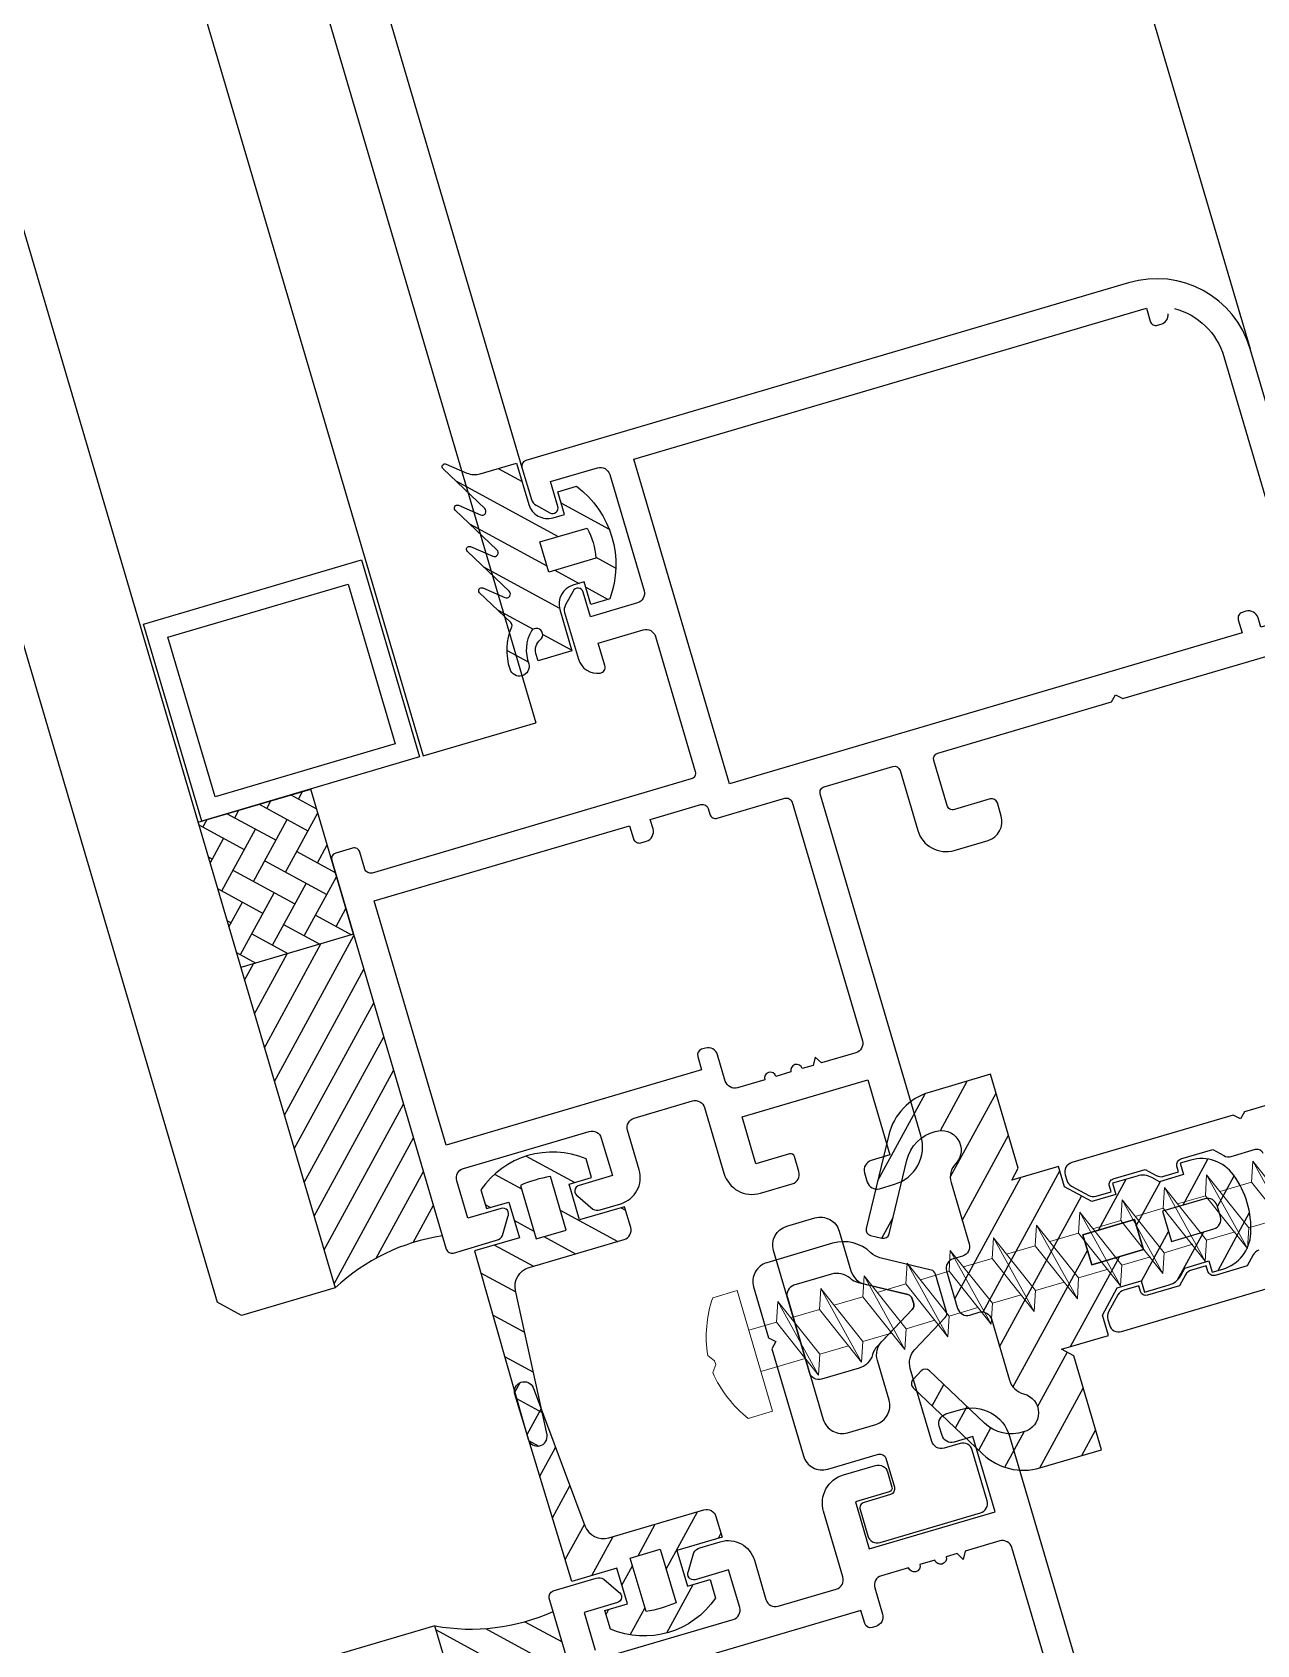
# Model space of a CAD drawing. Header units: millimetres. Extents: x 62878 to 70819, y -67946 to -61850.
# Drawn here: x 63318.85 to 63325.11, y -64382.08 to -64373.84 of the extents above; entities that cross this region are included whole.
import ezdxf

# ---------------------------------------------------------------- set-up
doc = ezdxf.new("R2010")
doc.units = ezdxf.units.MM
doc.layers.add('DOGRAMA', color=171, linetype='Continuous', lineweight=0)
pattern_1 = [(61.42665841833924, (63365.28645389422, -64482.60792992414), (0.1394151397588898, -0.07592747398675415), [])]
pattern_2 = [(331.4266584183393, (63303.09196881303, -64271.6516313256), (0.07592747398675415, 0.1394151397588897), [])]

# ---------------------------------------------------------------- blocks, each defined once
blk = doc.blocks.new('a2we')
at = {"lineweight": 5, "ltscale": 0.5}
for p, q in [((-196.0144480926461, -415.2868589025547), (-196.5925912144022, -417.2488821181558)), ((-196.0144480926461, -415.2868589025547), (-195.4639709594615, -417.7110762494052)), ((-197.5747968978259, -417.6063757508618), (-196.5747276986959, -417.2423803302317)), ((-194.1582851917165, -418.2620245979042), (-197.5747968978259, -417.6063757508618)), ((-195.1583543907882, -418.6260200186506), (-197.5747968978259, -417.6063757508618)), ((-196.5747276986959, -417.2423803302317), (-194.1582851917165, -418.2620245979042)), ((-197.1143788935161, -419.7428166739272), (-197.1143788935161, -418.4283854465556)), ((-196.8896500078097, -417.895480952812), (-197.0961171580722, -418.3448917148726)), ((-194.1582851917165, -418.2620245979042), (-195.1583543907882, -418.6260200186506)), ((-195.1583543907882, -418.6260200186506), (-194.9264251741961, -419.2953524503964)), ((-198.1144480926461, -420.1068120946153), (-197.1143788935161, -419.7428166739268)), ((-194.9154016761721, -421.4039929561312), (-198.1144480926461, -420.1068120946153)), ((-193.9153324771005, -421.0399975355008), (-198.1144480926461, -420.1068120946153)), ((-197.1143788935161, -419.7428166739268), (-193.9153324771005, -421.0399975355008)), ((-197.1143788935161, -419.7428166739268), (-193.9153324771005, -421.0399975355008)), ((-194.9154016761394, -420.634479622855), (-194.9154016761394, -419.3608343693425)), ((-197.1143788935161, -422.2969096404012), (-197.1143788935162, -420.512330007273)), ((-193.9153324771005, -421.0399975355008), (-194.9154016761721, -421.4039929561312)), ((-194.9154016761721, -423.1885725893157), (-194.9154016761721, -421.4039929561312)), ((-198.1144480926461, -422.6609050610894), (-197.1143788935161, -422.2969096404012)), ((-197.1143788935161, -422.2969096404012), (-193.9153324771005, -423.594090501975)), ((-197.1143788935161, -422.2969096404012), (-193.9153324771005, -423.594090501975)), ((-194.9154016761721, -423.9580859226053), (-198.1144480926461, -422.6609050610894)), ((-193.9153324771005, -423.594090501975), (-198.1144480926461, -422.6609050610894)), ((-197.1143788935161, -424.8510026068752), (-197.1143788935162, -423.0664229737469)), ((-193.9153324771005, -423.594090501975), (-194.9154016761721, -423.9580859226053)), ((-194.9154016761721, -425.7426655557898), (-194.9154016761721, -423.9580859226053)), ((-198.1144480926461, -425.2149980275636), (-197.1143788935161, -424.8510026068752)), ((-197.1143788935161, -424.8510026068752), (-193.9153324771005, -426.1481834684492)), ((-197.1143788935161, -424.8510026068752), (-193.9153324771005, -426.1481834684492)), ((-194.9154016761721, -426.5121788890793), (-198.1144480926461, -425.2149980275636)), ((-193.9153324771005, -426.1481834684492), (-198.1144480926461, -425.2149980275636)), ((-197.1143788935161, -427.3050955733496), (-197.1143788935162, -425.6205159402211)), ((-193.9153324771005, -426.1481834684492), (-194.9154016761721, -426.5121788890793)), ((-194.9154016761721, -428.1967585222638), (-194.9154016761721, -426.5121788890793)), ((-198.1144480926461, -427.669090994038), (-197.1143788935161, -427.3050955733496)), ((-197.1143788935161, -427.3050955733496), (-193.9153324771005, -428.6022764349236)), ((-197.1143788935161, -427.3050955733496), (-193.9153324771005, -428.6022764349236)), ((-194.9154016761721, -428.9662718555534), (-198.1144480926461, -427.669090994038)), ((-193.9153324771005, -428.6022764349236), (-198.1144480926461, -427.669090994038)), ((-197.1143788935161, -429.5591885398237), (-197.1143788935161, -428.0237477951896)), ((-193.9153324771005, -428.6022764349236), (-194.9154016761721, -428.9662718555534)), ((-194.9154016761721, -430.450851488738), (-194.9154016761721, -428.9662718555534)), ((-198.1144480926461, -429.9231839605702), (-197.1143788935161, -429.5591885398237)), ((-194.9154016761721, -431.2203648220857), (-198.1144480926461, -429.9231839605702)), ((-193.9153324771005, -430.8563694013976), (-198.1144480926461, -429.9231839605702)), ((-197.1143788935161, -429.5591885398237), (-193.9153324771005, -430.8563694013976)), ((-197.1143788935161, -429.5591885398237), (-193.9153324771005, -430.8563694013976)), ((-197.1143788935161, -431.8132815063559), (-197.1143788935161, -430.2778407616635)), ((-193.9153324771005, -430.8563694013976), (-194.9154016761721, -431.2203648220857)), ((-194.9154016761721, -432.7049444552304), (-194.9154016761721, -431.2203648220857)), ((-198.1144480926461, -432.177276926986), (-197.1143788935161, -431.8132815063559)), ((-194.9154016761721, -433.4744577885599), (-198.1144480926461, -432.177276926986)), ((-193.9153324771005, -433.1104623678716), (-198.1144480926461, -432.177276926986)), ((-197.1143788935161, -431.8132815063559), (-193.9153324771005, -433.1104623678716)), ((-197.1143788935161, -431.8132815063559), (-193.9153324771005, -433.1104623678716)), ((-197.1143788935161, -434.0673744728301), (-197.1143788935161, -432.5319337281958)), ((-193.9153324771005, -433.1104623678716), (-194.9154016761721, -433.4744577885599)), ((-198.1144480926461, -434.4313698935184), (-197.1143788935161, -434.0673744728301)), ((-197.1143788935161, -434.0673744728301), (-193.9153324771005, -435.364555334404)), ((-197.1143788935161, -434.0673744728301), (-193.9153324771005, -435.364555334404)), ((-194.9154016761721, -434.9590374217446), (-194.9154016761721, -433.4744577885599)), ((-194.9154016761721, -435.7285507550341), (-198.1144480926461, -434.4313698935184)), ((-193.9153324771005, -435.364555334404), (-198.1144480926461, -434.4313698935184)), ((-197.1143788935161, -436.3642339800811), (-197.1143788935161, -434.7860266946118)), ((-193.9153324771005, -435.364555334404), (-194.9154016761721, -435.7285507550341)), ((-194.9154016761721, -437.2558969289955), (-194.9154016761721, -435.7285507550341)), ((-198.1144480926461, -436.7282294008277), (-197.1143788935161, -436.3642339800811)), ((-197.1143788935161, -436.3642339800811), (-193.9153324771005, -437.6614148416551)), ((-197.1143788935161, -436.3642339800811), (-193.9153324771005, -437.6614148416551)), ((-194.9154016761721, -438.0254102623434), (-198.1144480926461, -436.7282294008277)), ((-193.9153324771005, -437.6614148416551), (-198.1144480926461, -436.7282294008277)), ((-197.1143788935161, -438.6610934873901), (-197.1143788935161, -437.1337473134849)), ((-193.9153324771005, -437.6614148416551), (-194.9154016761721, -438.0254102623434)), ((-194.9154016761721, -439.5527564362646), (-194.9154016761721, -438.0254102623434)), ((-198.1144480926461, -439.0250889080787), (-197.1143788935161, -438.6610934873901)), ((-194.9154016761721, -440.3222697695944), (-198.1144480926461, -439.0250889080787)), ((-193.9153324771005, -439.9582743489061), (-198.1144480926461, -439.0250889080787)), ((-197.1143788935161, -438.6610934873901), (-193.9153324771005, -439.9582743489061)), ((-197.1143788935161, -438.6610934873901), (-193.9153324771005, -439.9582743489061)), ((-197.1143788935161, -440.9579529946993), (-197.1143788935161, -439.430606820736)), ((-193.9153324771005, -439.9582743489061), (-194.9154016761721, -440.3222697695944)), ((-194.9154016761721, -441.849615943574), (-194.9154016761721, -440.3222697695944)), ((-198.1144480926461, -441.3219484153295), (-197.1143788935161, -440.9579529946993)), ((-194.9154016761721, -442.6191292769035), (-198.1144480926461, -441.3219484153295)), ((-193.9153324771005, -442.2551338562151), (-198.1144480926461, -441.3219484153295)), ((-197.1143788935161, -440.9579529946993), (-193.9153324771005, -442.2551338562151)), ((-197.1143788935161, -443.2537258831643), (-197.1143788935161, -441.7274663280053)), ((-193.9153324771005, -442.2551338562151), (-194.9154016761721, -442.6191292769035)), ((-194.9154016761721, -444.1453888320787), (-194.9154016761721, -442.6191292769035)), ((-198.1144480926461, -443.6177213039109), (-197.1143788935161, -443.2537258831643)), ((-194.9154016761721, -444.9149021654266), (-198.1144480926461, -443.6177213039109)), ((-193.9153324771005, -444.5509067447383), (-198.1144480926461, -443.6177213039109)), ((-197.1143788935161, -443.2537258831643), (-193.9153324771005, -444.5509067447383)), ((-197.1143788935161, -445.5538642814245), (-197.1143788935161, -444.0232392165685)), ((-193.9153324771005, -444.5509067447383), (-194.9154016761721, -444.9149021654266)), ((-198.1144480926461, -445.9178597020545), (-197.1143788935161, -445.5538642814245)), ((-197.1143788935161, -445.5538642814245), (-193.9153324771005, -446.8510451429402)), ((-197.1143788935161, -445.5538642814245), (-193.9153324771005, -446.8510451429402)), ((-194.9154016761721, -446.4455272302989), (-194.9154016761721, -444.9149021654266)), ((-193.9153324771005, -446.8510451429402), (-198.1144480926461, -445.9178597020545)), ((-194.9154016761721, -447.2150405636282), (-198.1144480926461, -445.9178597020545)), ((-197.1143788935161, -447.8540026795677), (-197.1143788935161, -446.3233776147298)), ((-193.9153324771005, -446.8510451429402), (-194.9154016761721, -447.2150405636282)), ((-194.9154016761721, -448.7456656284821), (-194.9154016761721, -447.2150405636282)), ((-197.1143788935161, -447.8540026795677), (-198.1144480926461, -448.2179981003141)), ((-193.9153324771005, -449.1511835411412), (-197.1143788935161, -447.8540026795677)), ((-194.9154016761721, -449.5151789618299), (-198.1144480926461, -448.2179981003141)), ((-198.1144480926461, -448.2179981003141), (-193.9153324771005, -449.1511835411412)), ((-197.1143788935161, -450.1541410778275), (-197.1143788935161, -448.6235160129718)), ((-193.9153324770423, -449.1511835411412), (-194.9154016761721, -449.5151789618299)), ((-194.9154016761723, -451.0458040266858), (-194.9154016761721, -449.5151789618299)), ((-198.1144480926461, -450.5181364984577), (-197.1143788935161, -450.1541410778275)), ((-194.9154016761721, -451.8153173600317), (-198.1144480926461, -450.5181364984577)), ((-193.9153324770423, -451.4513219393434), (-198.1144480926461, -450.5181364984577)), ((-197.1143788935161, -450.1541410778275), (-193.9153324770423, -451.4513219393434)), ((-197.1143788935161, -453.2868589025547), (-197.1143788935162, -450.9236544111328)), ((-193.9153324770423, -451.4513219393434), (-194.9154016761721, -451.8153173600317)), ((-194.9154016761721, -453.2868589025547), (-194.9154016761721, -451.8153173600317)), ((-192.7980524524961, -453.2868589025547), (-199.230843732796, -453.2868589025547)), ((-199.230843732796, -454.5827171301502), (-199.230843732796, -453.2868589025547)), ((-192.7980524524961, -454.5827171301502), (-192.7980524524961, -453.2868589025547))]:
    blk.add_line(p, q, dxfattribs=at)
blk.add_lwpolyline([(-196.4690204826777, -455.6637351848848), (-196.1125089353335, -455.3998333582319), (-195.9163872499585, -455.3998333582319), (-195.5598757026143, -455.6637351848848)], dxfattribs=at)
for centre, radius, start, end in [((-196.9143788935627, -418.4283854465556), 0.2, 155.3251238657465, 180), ((-195.115401676151, -419.3608343693425), 0.2, 0, 19.11162363728389), ((-195.6603624057317, -449.5292358589606), 6.187568978619671, 234.757305859688, 262.4904896380407), ((-196.3685337795604, -449.5292358589606), 6.187568978619673, 277.5095103619591, 305.2426941403116)]:
    blk.add_arc(centre, radius, start, end, dxfattribs=at)

msp = doc.modelspace()

# ---------------------------------------------------------------- hatches: boundary and pattern name
at = {"layer": 'DOGRAMA', "lineweight": -2}
h = msp.add_hatch(dxfattribs=at)
h.set_pattern_fill('ANSI31', color=256, scale=0.05, angle=433.5057849383392, style=0)
h.set_pattern_definition(pattern_2)
edge = h.paths.add_edge_path(flags=16)
edge.add_arc((63321.33252391272, -64376.56233283853), 0.3999999999299371, 4.889699380926402, 27.96361744685828, ccw=False)
edge.add_line((63321.73106816718, -64376.5282377189), (63321.48943248502, -64376.59947715061))
edge.add_line((63321.48943248502, -64376.59947715061), (63321.44418644134, -64376.44600795003))
edge.add_line((63321.44418644134, -64376.44600795003), (63321.68582212349, -64376.37476851833))
edge = h.paths.add_edge_path()
edge.add_arc((63321.33252391266, -64376.56233283863), 0.5000000000139061, -20.44323922087102, 53.296556071616806, ccw=False)
edge.add_line((63321.80103324611, -64376.73697248042), (63321.70511499572, -64376.76525125773))
edge.add_line((63321.70511499572, -64376.76525125773), (63321.67118046291, -64376.65014935727))
edge.add_line((63321.67118046291, -64376.65014935727), (63321.61362951271, -64376.66711662368))
edge.add_arc((63321.64190829004, -64376.76303487406), 0.1000000000141089, 106.4266584212516, 196.4266584212516)
edge.add_line((63321.54599003966, -64376.79131365138), (63321.60820334976, -64377.00233380216))
edge.add_line((63321.60820334976, -64377.00233380216), (63321.43555049909, -64377.05323560134))
edge.add_line((63321.43555049909, -64377.05323560134), (63321.42438620902, -64377.01536765693))
edge.add_arc((63321.48673307178, -64376.99698645168), 0.06500000001868689, 128.01732288978, 196.4266584077459, ccw=False)
edge.add_arc((63321.42656618113, -64376.92002431717), 0.0326894307280293, 308.0173228970092, 501.8569375291139)
edge.add_arc((63321.5743011094, -64376.99792275176), 0.1992591642951353, 150.5104368908396, 200.7763440504766)
edge.add_arc((63321.33965619468, -64377.08147815894), 0.05002797725811624, -162.60118294524534, 14.912053351984923, ccw=False)
edge.add_arc((63321.60052117601, -64376.99992030289), 0.3233450412609822, 158.040995533846, 197.3673056888503, ccw=False)
edge.add_arc((63321.28208525067, -64376.8715287969), 0.0199999999966028, 338.040995568389, 406.4266584686609)
edge.add_line((63321.29587090122, -64376.85703894394), (63321.13645474872, -64376.7053703672))
edge.add_arc((63321.14679398665, -64376.69450297749), 0.01500000000024417, 66.42665843466659, 226.4266584339137, ccw=False)
edge.add_line((63321.15279282604, -64376.68075474394), (63321.26564164524, -64376.72999466557))
edge.add_arc((63321.27364009779, -64376.7116636875), 0.0200000000020181, 246.42665838291, 406.4266583795205)
edge.add_line((63321.28742574837, -64376.69717383456), (63321.07424143863, -64376.4943502164))
edge.add_arc((63321.08458067654, -64376.48348282669), 0.01499999998494241, 66.42665839807898, 226.4266584550274, ccw=False)
edge.add_line((63321.09057951593, -64376.46973459315), (63321.20342833519, -64376.51897451477))
edge.add_arc((63321.2114267877, -64376.5006435367), 0.01999999998371005, 246.4266584509925, 406.4266584542935)
edge.add_line((63321.22521243826, -64376.48615368376), (63321.0120281285, -64376.28333006559))
edge.add_arc((63321.02236736645, -64376.27246267589), 0.01500000001503355, 66.42665834388993, 226.4266583342163, ccw=False)
edge.add_line((63321.02836620587, -64376.25871444233), (63321.14121502506, -64376.30795436396))
edge.add_arc((63321.14921347761, -64376.28962338588), 0.02000000001826546, 246.4266583804774, 406.4266584082554)
edge.add_line((63321.1629991282, -64376.27513353292), (63320.94981481846, -64376.07230991479))
edge.add_arc((63320.96015405637, -64376.06144252506), 0.01499999999574135, 66.42665853331448, 226.4266585326325, ccw=False)
edge.add_line((63320.96615289574, -64376.0476942915), (63321.07144394883, -64376.09363649313))
edge.add_arc((63321.11143621149, -64376.00198160272), 0.1000000000401621, 246.426658426815, 286.4266584257122)
edge.add_line((63321.13971498883, -64376.09789985312), (63321.32541557659, -64376.04315129849))
edge.add_line((63321.32541557659, -64376.04315129849), (63321.3876288867, -64376.25417144928))
edge.add_arc((63321.48354713707, -64376.22589267197), 0.09999999999809335, 196.4266584196107, 286.4266584184318)
edge.add_line((63321.51182591439, -64376.32181092234), (63321.56937686459, -64376.30484365595))
edge.add_line((63321.56937686459, -64376.30484365595), (63321.5354423318, -64376.1897417555))
edge.add_line((63321.5354423318, -64376.1897417555), (63321.63136058214, -64376.16146297821))
h = msp.add_hatch(dxfattribs=at)
h.set_pattern_fill('AR-HBONE', color=256, scale=0.03, angle=433.5057849383392, style=0)
h.set_pattern_definition([(331.4266584183393, (63353.46332909752, -64363.62125132197), (0.1627786686581245, 0.04799067648917342), [0.359999999999998, -0.1199999999999995]), (61.42665841833924, (63353.56871377008, -64363.67864531804), (0.1627786686581245, 0.04799067648917342), [0.359999999999998, -0.1199999999999996])])
h.paths.add_polyline_path([(63320.34414651956, -64377.94841008347), (63320.27344957628, -64377.70861445756), (63319.69794007405, -64377.87828712144), (63319.9166701479, -64378.62019352533), (63320.49217965008, -64378.45052086143)])
h = msp.add_hatch(dxfattribs=at)
h.set_pattern_fill('ANSI31', color=256, scale=0.03999999999999999, angle=433.5057849383392, style=0)
h.set_pattern_definition([(61.42665841833924, (63371.02704568939, -64502.07933474866), (0.1115321118071118, -0.06074197918940329), [])])
h.paths.add_polyline_path([(63320.54399921922, -64378.72353275018, 0.4142135623420975), (63320.57815340182, -64378.74213360528), (63320.94648447636, -64379.9914688163, 0.1532309010706403), (63320.39925375149, -64380.25705973052), (63319.99486723588, -64378.88542875028)])
h.paths.add_polyline_path([(63320.49217965008, -64378.45052086143), (63320.56260007427, -64378.68937856758, 0.4142135623575963), (63320.54399921922, -64378.72353275018), (63319.99486723588, -64378.88542875028), (63319.9166701479, -64378.62019352533)])
h = msp.add_hatch(dxfattribs=at)
h.set_pattern_fill('ANSI31', color=256, scale=0.05, angle=433.5057849383392, style=0)
h.set_pattern_definition(pattern_1)
edge = h.paths.add_edge_path(flags=16)
edge.add_arc((63324.87305757166, -64379.90766113481), 0.04999999999761474, 286.4266584287869, 376.4266584367842)
edge.add_line((63324.92101669684, -64379.89352174614), (63324.90404943044, -64379.83597079592))
edge.add_arc((63324.85609030526, -64379.85011018455), 0.04999999998938454, 16.42665839679768, 106.4266583991555)
edge.add_line((63324.84195091662, -64379.80215105938), (63324.62613485329, -64379.86577830833))
edge.add_line((63324.62613485329, -64379.86577830833), (63324.67138089698, -64380.01924750894))
edge.add_line((63324.67138089698, -64380.01924750894), (63324.88719696033, -64379.95562025999))
h.paths.add_polyline_path([(63324.52750352147, -64380.06166567492), (63324.48225747773, -64379.90819647432), (63324.21848228925, -64379.98596311193), (63324.26372833294, -64380.13943231254)], flags=16)
edge = h.paths.add_edge_path()
edge.add_arc((63324.82598649619, -64379.79643217158), 0.1999999999942539, 35.86043952471346, 106.4266584070253)
edge.add_line((63324.7694289416, -64379.60459567084), (63324.71542270898, -64379.62051787772))
edge.add_line((63324.71542270898, -64379.62051787772), (63324.73238997539, -64379.67806882794))
edge.add_line((63324.73238997539, -64379.67806882794), (63324.60934194692, -64379.71434605136))
edge.add_line((63324.60934194692, -64379.71434605136), (63324.57120019752, -64379.69357351049))
edge.add_arc((63324.52337186744, -64379.78139407097), 0.1000000000000988, 61.42665841451866, 106.4266584156121)
edge.add_line((63324.49509309013, -64379.6854758206), (63324.37011700765, -64379.72232147607))
edge.add_line((63324.37011700765, -64379.72232147607), (63324.38708427406, -64379.77987242628))
edge.add_line((63324.38708427406, -64379.77987242628), (63324.26403624558, -64379.81614964969))
edge.add_line((63324.26403624558, -64379.81614964969), (63324.12528863101, -64379.74058571944))
edge.add_line((63324.12528863101, -64379.74058571944), (63324.0946671631, -64379.63672134104))
edge.add_line((63324.0946671631, -64379.63672134104), (63323.85487153717, -64379.70741828432))
edge.add_line((63323.85487153717, -64379.70741828432), (63323.88869127371, -64379.6453197705))
edge.add_line((63323.88869127371, -64379.6453197705), (63323.7472973871, -64379.16572851867))
edge.add_line((63323.7472973871, -64379.16572851867), (63323.43384386902, -64379.25814140362))
edge.add_arc((63323.51868020096, -64379.54589615473), 0.3000000000041229, 106.426658416159, 166.4266584172909)
edge.add_line((63323.22705911048, -64379.47548919781), (63323.11176018165, -64379.95304995074))
edge.add_arc((63323.14092229069, -64379.96009064643), 0.02999999998691202, 166.4266584212023, 256.4266584212023)
edge.add_line((63323.133881595, -64379.98925275546), (63323.19220581309, -64380.00333414682))
edge.add_arc((63323.19924650878, -64379.97417203776), 0.03000000000642266, 256.4266584444941, 346.4266584444941)
edge.add_line((63323.22840861783, -64379.98121273344), (63323.31931786134, -64379.60467248963))
edge.add_arc((63323.51373192167, -64379.65161046089), 0.1999999999998965, 104.5070610808707, 166.426658424371, ccw=False)
edge.add_arc((63323.4964222935, -64379.55245826784), 0.1000000000266885, -43.57334157332929, 109.14150602211589, ccw=False)
edge.add_arc((63323.64132082295, -64379.69031477354), 0.09999999997458772, 136.4266584038295, 196.4266584059739)
edge.add_line((63323.5454025726, -64379.71859355083), (63323.63781618007, -64380.03204951969))
edge.add_arc((63323.5898570549, -64380.04618890834), 0.04999999999144209, -73.57334159520502, 16.426658404794978, ccw=False)
edge.add_line((63323.60399644354, -64380.09414803352), (63323.55605157682, -64380.10828321848))
edge.add_arc((63323.57019096547, -64380.15624234367), 0.05000000000951513, 106.426658416074, 196.4266584137162)
edge.add_line((63323.52223184027, -64380.17038173233), (63323.57878939496, -64380.36221823306))
edge.add_arc((63323.62674852013, -64380.34807884441), 0.04999999998652067, 196.4266584151501, 286.4266584151501)
edge.add_line((63323.64088790878, -64380.39603796958), (63323.68883277546, -64380.38190278463))
edge.add_arc((63323.70297216414, -64380.42986190983), 0.05000000001568779, 16.42665844806328, 106.426658440066, ccw=False)
edge.add_line((63323.75093128934, -64380.41572252114), (63323.84334489682, -64380.72917848997))
edge.add_arc((63323.93926314718, -64380.70089971265), 0.09999999999317194, 196.4266584247883, 256.4266584233926)
edge.add_arc((63323.89232517592, -64380.89531377298), 0.1000000000140938, -76.28818916528701, 76.42665842632778, ccw=False)
edge.add_arc((63323.85307724946, -64380.80262946527), 0.2000000000621185, 226.4266584192667, 288.3462557618675, ccw=False)
edge.add_line((63323.71522074372, -64380.94752799477), (63323.43458194883, -64380.68052815853))
edge.add_arc((63323.41390347297, -64380.70226293796), 0.03000000002106146, 46.42665843293514, 136.4266584329351)
edge.add_line((63323.39216869353, -64380.6815844621), (63323.35081174183, -64380.72505402094))
edge.add_arc((63323.37254652126, -64380.74573249678), 0.03000000000048833, 136.4266584339137, 226.4266584339137)
edge.add_line((63323.35186804541, -64380.76746727621), (63323.70779832484, -64381.10609945403))
edge.add_arc((63323.91458308339, -64380.88875165987), 0.29999999999705, 226.42665841331, 286.4266584134933)
edge.add_line((63323.99941941532, -64381.17650641098), (63324.31287293346, -64381.08409352602))
edge.add_line((63324.31287293346, -64381.08409352602), (63324.17147904685, -64380.60450227419))
edge.add_line((63324.17147904685, -64380.60450227419), (63324.10938053302, -64380.57068253763))
edge.add_line((63324.10938053302, -64380.57068253763), (63324.34917615893, -64380.49998559433))
edge.add_line((63324.34917615893, -64380.49998559433), (63324.31855469099, -64380.39612121593))
edge.add_line((63324.31855469099, -64380.39612121593), (63324.39411862128, -64380.25737360139))
edge.add_line((63324.39411862128, -64380.25737360139), (63324.51716664973, -64380.22109637801))
edge.add_line((63324.51716664973, -64380.22109637801), (63324.53413391611, -64380.2786473282))
edge.add_line((63324.53413391611, -64380.2786473282), (63324.65910999855, -64380.24180167275))
edge.add_arc((63324.63083122125, -64380.14588342235), 0.1000000000198366, 286.4266584028992, 331.4266584055293)
edge.add_line((63324.71865178173, -64380.19371175245), (63324.73942432257, -64380.15557000304))
edge.add_line((63324.73942432257, -64380.15557000304), (63324.86247235104, -64380.11929277967))
edge.add_line((63324.86247235104, -64380.11929277967), (63324.87943961741, -64380.17684372987))
edge.add_line((63324.87943961741, -64380.17684372987), (63324.93344584999, -64380.16092152298))
edge.add_arc((63324.87688829537, -64379.96908502225), 0.1999999999920716, 286.4266584156121, 356.9928772989937)
edge.add_arc((63324.60676076823, -64379.95489456518), 0.4704999999711486, 356.9928772973138, 395.8604395317959)
h = msp.add_hatch(dxfattribs=at)
h.set_pattern_fill('ANSI31', color=256, scale=0.05, angle=433.5057849383392, style=0)
h.set_pattern_definition(pattern_2)
edge = h.paths.add_edge_path(flags=16)
edge.add_arc((63321.60903015273, -64380.34686685728), 0.6682513991949032, 99.55097920606941, 113.3023376363518)
edge.add_line((63321.34468127663, -64379.73312456264), (63321.4253306815, -64380.00667775508))
edge.add_line((63321.4253306815, -64380.00667775508), (63321.57879988207, -64379.96143171134))
edge.add_line((63321.57879988207, -64379.96143171134), (63321.4981504772, -64379.68787851893))
edge = h.paths.add_edge_path()
edge.add_line((63321.90836130514, -64379.94767422424), (63321.87725465005, -64379.84216414885))
edge.add_line((63321.87725465005, -64379.84216414885), (63321.64705084917, -64379.91003321439))
edge.add_line((63321.64705084917, -64379.91003321439), (63321.59332117228, -64379.72778853867))
edge.add_line((63321.59332117228, -64379.72778853867), (63321.70842307274, -64379.69385400591))
edge.add_line((63321.70842307274, -64379.69385400591), (63321.68014429541, -64379.59793575553))
edge.add_arc((63321.50828661283, -64380.00515674826), 0.4419999999753231, 67.11901030466261, 145.7343065362055)
edge.add_line((63321.14300209339, -64379.75629690851), (63321.17128087068, -64379.85221515885))
edge.add_line((63321.17128087068, -64379.85221515885), (63321.28638277112, -64379.8182806261))
edge.add_line((63321.28638277112, -64379.8182806261), (63321.34011244799, -64380.0005253018))
edge.add_line((63321.34011244799, -64380.0005253018), (63321.10990864715, -64380.06839436736))
edge.add_line((63321.10990864715, -64380.06839436736), (63321.3839002579, -64381.02959378359))
edge.add_arc((63321.43185938307, -64381.01545439495), 0.04999999998240557, 196.4266583991555, 369.71682158715)
edge.add_line((63321.48114208102, -64381.00701545661), (63321.31992907424, -64380.27103959619))
edge.add_arc((63321.41742389003, -64380.24879637488), 0.1000000000004834, 106.42665842360941, 192.8519288545959, ccw=False)
edge.add_line((63321.38914511271, -64380.15287812451), (63321.87454156859, -64380.00977273809))
edge.add_arc((63321.86040217994, -64379.96181361289), 0.05000000001443655, 286.426658405719, 376.4266584057189)
h = msp.add_hatch(dxfattribs=at)
h.set_pattern_fill('ANSI31', color=256, scale=0.05, angle=433.5057849383392, style=0)
h.set_pattern_definition(pattern_1)
edge = h.paths.add_edge_path(flags=16)
edge.add_arc((63321.87583962522, -64381.2518528654), 0.6682513991565073, 279.55097921233073, 293.30233764258344, ccw=False)
edge.add_line((63321.98671930082, -64381.9108412037), (63321.90606989586, -64381.6372880113))
edge.add_line((63321.90606989586, -64381.6372880113), (63322.05953909647, -64381.59204196761))
edge.add_line((63322.05953909647, -64381.59204196761), (63322.14018850138, -64381.86559515998))
edge = h.paths.add_edge_path()
edge.add_line((63322.34385447577, -64381.4248152799), (63322.37496113082, -64381.53032535527))
edge.add_line((63322.37496113082, -64381.53032535527), (63322.14475732994, -64381.59819442086))
edge.add_line((63322.14475732994, -64381.59819442086), (63322.19848700683, -64381.78043909658))
edge.add_line((63322.19848700683, -64381.78043909658), (63322.31358890727, -64381.74650456378))
edge.add_line((63322.31358890727, -64381.74650456378), (63322.3418676846, -64381.84242281415))
edge.add_arc((63321.97658316517, -64381.59356297438), 0.4419999999829584, 247.11901030081998, 325.734306533336, ccw=False)
edge.add_line((63321.80472548256, -64382.0007839671), (63321.77644670527, -64381.90486571676))
edge.add_line((63321.77644670527, -64381.90486571676), (63321.89154860569, -64381.87093118398))
edge.add_line((63321.89154860569, -64381.87093118398), (63321.83781892878, -64381.68868650826))
edge.add_line((63321.83781892878, -64381.68868650826), (63321.60761512787, -64381.75655557383))
edge.add_line((63321.60761512787, -64381.75655557383), (63321.31634387639, -64380.80045056985))
edge.add_arc((63321.36430300157, -64380.7863111812), 0.05000000000047861, 23.13649521601002, 196.4266584104345, ccw=False)
edge.add_line((63321.41028157192, -64380.7666650348), (63321.67411229526, -64381.47238697017))
edge.add_arc((63321.76808072875, -64381.43818267946), 0.09999999998161156, 200.0013879812491, 286.4266584179699)
edge.add_line((63321.79635950606, -64381.53410092981), (63322.28175596195, -64381.39099554336))
edge.add_arc((63322.29589535059, -64381.43895466854), 0.04999999999144209, 16.426658404794978, 106.426658404795, ccw=False)
h = msp.add_hatch(dxfattribs=at)
h.set_pattern_fill('ANSI31', color=256, scale=0.03999999999999999, angle=433.5057849383392, style=0)
h.set_pattern_definition([(331.4266584183393, (63297.35137701788, -64252.18022650106), (0.06074197918940329, 0.1115321118071118), [])])
h.paths.add_polyline_path([(63321.86179024215, -64383.19332321729, -0.4142135623420975), (63321.88039109721, -64383.15916903467), (63321.51206002267, -64381.90983382364, -0.1532309010706403), (63320.90827174322, -64381.98358823717), (63321.31265825882, -64383.3552192174)])
h.paths.add_polyline_path([(63321.96636484899, -64383.45078177852), (63321.89594442475, -64383.21192407238, -0.4142135623575963), (63321.86179024215, -64383.19332321729), (63321.31265825882, -64383.3552192174), (63321.39085534681, -64383.62045444241)])

# ---------------------------------------------------------------- linework, layer by layer
for p, q in [((63294.51474746889, -64292.45989203478), (63320.39925375142, -64380.25705973053)), ((63293.96751674401, -64292.72548294901), (63319.795465472, -64380.33081414411)), ((63301.04391718633, -64293.95453005159), (63325.07333567703, -64375.45946052326)), ((63296.94258965295, -64294.32964665216), (63321.42446858067, -64377.36926912975)), ((63296.36708015073, -64294.49931931606), (63320.84895907858, -64377.53894179365)), ((63297.58948487599, -64295.46297209989), (63321.35308285981, -64376.06627101814)), ((63320.84895907848, -64377.53894179368), (63321.42446858066, -64377.36926912976)), ((63319.69794007405, -64377.87828712144), (63320.27344957628, -64377.70861445756)), ((63320.49217965008, -64378.45052086143), (63320.27344957628, -64377.70861445756)), ((63320.49217965008, -64378.45052086143), (63319.9166701479, -64378.62019352533)), ((63320.49217965008, -64378.45052086143), (63319.9166701479, -64378.62019352533)), ((63320.39925375149, -64380.25705973052), (63319.91966249966, -64380.39845361712)), ((63319.91966249969, -64380.39845361712), (63319.79546547197, -64380.33081414406)), ((63320.90827174322, -64381.98358823717), (63320.42868049135, -64382.12498212376)), ((63346.79277802579, -64469.78075593297), (63320.9082717432, -64381.98358823718))]:
    msp.add_line(p, q, dxfattribs=at)
at = {"layer": 'DOGRAMA', "lineweight": -2, "ltscale": 0.5}
for points in [[(63325.71809179981, -64377.64639663161), (63325.073335677, -64375.45946052324, 0.4142135623730951), (63324.45235053858, -64375.121263158), (63321.37337470179, -64376.02901190981, 0.4142135623730951), (63321.35308285987, -64376.06627101814), (63321.40095600199, -64376.22865102418, 0.1991096956269791), (63321.42500457345, -64376.25841528483), (63321.49588381714, -64376.29701713209, 0.6680969080520953), (63321.53653739295, -64376.26418048833), (63321.49929141537, -64376.13784656077), (63321.73908704126, -64376.06714961743, -0.4142135623730951), (63321.8011855551, -64376.100969354), (63321.97651397449, -64376.69566250626, -0.4142135623730951), (63321.94269423796, -64376.75776102014), (63321.70289861205, -64376.82845796341), (63321.66564980651, -64376.70211444401, 0.6680969080520438), (63321.61368471981, -64376.69658378763), (63321.57508287254, -64376.76746303136, 0.1989616347782854), (63321.57103022451, -64376.80552256554), (63321.64172999567, -64377.0453277833, 0.3728392455561729), (63321.7519338006, -64377.11602132859, 0.4568501953068724), (63321.77642343302, -64377.07784541436), (63321.74248890027, -64376.96274351391), (63321.97269270114, -64376.89487444835, -0.4142135623730951), (63322.034791215, -64376.92869418488), (63322.23839841168, -64377.61930558753, -0.4142135623730951), (63322.21810656977, -64377.65656469583), (63320.58749631348, -64378.13730391023, -0.4142135623730951), (63320.55023720521, -64378.11701206829), (63320.52478630561, -64378.03068564298, 0.4142135623730951), (63320.48752719731, -64378.01039380103), (63320.40120077195, -64378.03584470063, 0.4142135623730951), (63320.38090893007, -64378.07310380894), (63320.96627962052, -64380.05861159155, 0.4142135623730951), (63321.00353872883, -64380.07890343343), (63321.22346968508, -64380.01406302492, 0.1989616347783402), (63321.25324353755, -64379.99001162559), (63321.28137991508, -64379.8939958797, 0.6680475602943508), (63321.24654450045, -64379.85087690027), (63321.07622246329, -64379.90109152511), (63321.01966490866, -64379.70925502437, -0.4142135623730951), (63321.0534846452, -64379.64715651055), (63321.69613692263, -64379.45768870253, -0.4142135623730951), (63321.75823543644, -64379.49150843904), (63321.8147929911, -64379.68334493981), (63321.64447095393, -64379.73355956467, 0.6680475602943992), (63321.63859866308, -64379.78868005725), (63321.71433215884, -64379.85407271517, 0.1991096956271691), (63321.75238210126, -64379.85812819106), (63321.85721115709, -64379.82722231533, 0.4142135623730951), (63321.95190641934, -64379.65334647657), (63321.89252098696, -64379.45191815082, -0.4142135623730951), (63321.92634072352, -64379.38981963698), (63322.22368729964, -64379.3021554273, -0.4142135623730951), (63322.2857858135, -64379.33597516381), (63322.3847615341, -64379.67168904009, 0.4142135623730951), (63322.57105707561, -64379.7731482497), (63322.73411810127, -64379.72507432823, 0.4142135623730951), (63322.7679378378, -64379.66297581441), (63322.74531481593, -64379.5862412141, 0.4142135623730951), (63322.72047541034, -64379.5727133195), (63322.54782255975, -64379.62361511866), (63322.47712561647, -64379.38381949272), (63323.11977789388, -64379.19435168474), (63323.23289300316, -64379.57802468618), (63323.13697475279, -64379.6063034635, 0.4142135623730951), (63323.10315501627, -64379.66840197735), (63323.11729440492, -64379.71636110253, 0.4142135623730951), (63323.17939291878, -64379.75018083907), (63323.25612751909, -64379.72755781721, 0.4142135623730951), (63323.39140646515, -64379.47916376185), (63322.876732718, -64377.73345160515, -0.4142135623730951), (63322.89702455994, -64377.69619249686), (63323.24712617375, -64377.59297495965, -0.4142135623730951), (63323.28438528207, -64377.61326680158), (63323.37487736945, -64377.92020520274, 0.4142135623730951), (63323.561172911, -64378.02166441233), (63323.73382576168, -64377.97076261316, 0.4142135623730951), (63323.80146523472, -64377.84656558547), (63323.79580947928, -64377.82738193538), (63323.78167009061, -64377.77942281021, 0.4142135623730951), (63323.74441098233, -64377.75913096829), (63323.56216630658, -64377.81286064519, -0.4142135623730951), (63323.52490719831, -64377.79256880328), (63323.45703813272, -64377.56236500241, -0.4142135623730951), (63323.47732997467, -64377.52510589408), (63324.36457379056, -64377.26352720392), (63324.38486563246, -64377.22626809562), (63324.42212474079, -64377.24655993753), (63325.30936855669, -64376.98498124735, -0.4142135623730951)], [(63324.68581023922, -64375.25282583931, -0.2621398995659221), (63324.93905012646, -64375.4990508115), (63325.31515786477, -64376.7747635414, -0.4142135623730951), (63325.28133812825, -64376.83686205521), (63325.12786892766, -64376.88210809893), (63325.11372953901, -64376.83414897374, 0.4142135623730951), (63325.05163102515, -64376.8003292372), (63325.03244737507, -64376.80598499265, 0.4142135623730951), (63325.01215553315, -64376.84324410096), (63325.0319506773, -64376.91038687625), (63322.41338244227, -64377.68239749699), (63321.92415959472, -64376.0230117656), (63324.5427278297, -64375.25100114486), (63324.56252297384, -64375.31814392013, 0.4142135623730951), (63324.59978208214, -64375.33843576204), (63324.61896573224, -64375.33278000657, 0.3618128521052944), (63324.65455337177, -64375.27960334683)], [(63326.77078634832, -64378.84774345394), (63325.04425784171, -64379.35676144561), (63325.02396599981, -64379.39402055394), (63324.9867068915, -64379.37372871202), (63324.16180993838, -64379.61692619695, 0.4142135623730951), (63324.1279902018, -64379.67902471074), (63324.13627286393, -64379.70711851584, 0.1989123673795887), (63324.16031782408, -64379.73688940743), (63324.24813838455, -64379.78471773751, 0.1989123673797732), (63324.28619193825, -64379.78876658245), (63324.3622448685, -64379.76634453169), (63324.35376123533, -64379.73756905658, -0.4142135623730951), (63324.37405307725, -64379.70030994825), (63324.53711410287, -64379.65223602684), (63324.59344408588, -64379.68291413918, 0.1989123673797732), (63324.63149763954, -64379.68696298412), (63324.70755056987, -64379.66454093337), (63324.69906693667, -64379.63576545821, -0.4142135623729841), (63324.7193587786, -64379.59850634992), (63324.88241980416, -64379.5504324285), (63324.93874978722, -64379.58111054085, 0.1989123673797501), (63324.97680334088, -64379.5851593858), (63325.10081539635, -64379.54859794637, -0.4142135623729288), (63325.13807450464, -64379.56888978825)], [(63325.11819722747, -64380.0647506376, 0.1989123673796753), (63325.08842633585, -64380.08879559777), (63325.05774822355, -64380.14512558076), (63324.89468719793, -64380.1931995022, -0.4142135623736503), (63324.85742808962, -64380.17290766029), (63324.84894445643, -64380.14413218519), (63324.77289152613, -64380.16655423596, 0.1989123673797502), (63324.74312063457, -64380.1905991961), (63324.7124425222, -64380.24692917911), (63324.5493814966, -64380.29500310057, -0.4142135623732063), (63324.51212238831, -64380.27471125864), (63324.50363875509, -64380.24593578352), (63324.42758582484, -64380.26835783427, 0.1989123673796753), (63324.39781493329, -64380.29240279444), (63324.34998660318, -64380.38022335489, 0.1989123673797207), (63324.34593775821, -64380.41827690859), (63324.35422042035, -64380.44637071369, 0.4142135623730951), (63324.41631893421, -64380.48019045022), (63325.24121588734, -64380.23699296532)], [(63321.7887328554, -64382.14103102009), (63322.43138513284, -64381.95156321209, 0.4142135623730951), (63322.46520486939, -64381.88946469824), (63322.40864731475, -64381.69762819751), (63322.23832527758, -64381.74784282237, -0.6680475602943992), (63322.20348986302, -64381.70472384294), (63322.23163583233, -64381.60870526914, -0.1991096956271691), (63322.26140009294, -64381.5846566977), (63322.36622914882, -64381.55375082199, -0.4142135623730951), (63322.54010498753, -64381.64844608422), (63322.5994904199, -64381.84987441001, 0.4142135623730951), (63322.66158893374, -64381.88369414653), (63322.95893550984, -64381.79602993683, 0.4142135623730951), (63322.99275524639, -64381.73393142302), (63322.89377952582, -64381.39821754672, -0.4142135623730951), (63322.99523873538, -64381.2119220052), (63323.15829976102, -64381.16384808377, -0.4142135623730951), (63323.22039827485, -64381.19766782029), (63323.24302129669, -64381.27440242057, -0.4142135623730951), (63323.2294934021, -64381.29924182613), (63323.05684055146, -64381.35014362531), (63323.12753749471, -64381.58993925121), (63323.77018977217, -64381.40047144318), (63323.65707466291, -64381.01679844173), (63323.56115641254, -64381.04507721902, -0.4142135623730951), (63323.49905789867, -64381.01125748252), (63323.48491851005, -64380.96329835734, -0.4142135623730951), (63323.51873824656, -64380.90119984346), (63323.59547284689, -64380.87857682163, -0.4142135623730951), (63323.84386690222, -64381.01385576773), (63324.35854064938, -64382.75956792443, 0.4142135623730951)], [(63322.07763556901, -64383.82819883099), (63321.49226487861, -64381.84269104838, -0.4142135623730951), (63321.51255672053, -64381.80543194008), (63321.7324876768, -64381.74059153158, -0.1989616347783402), (63321.77054721097, -64381.74464417958), (63321.84627111497, -64381.8100396654, -0.6680475602943508), (63321.84039882413, -64381.86516015796), (63321.67007678691, -64381.91537478284), (63321.72663434158, -64382.10721128361, 0.4142135623730951)]]:
    msp.add_lwpolyline(points, format="xyb", dxfattribs=at)
at = {"layer": 'DOGRAMA', "lineweight": -2}
for points in [[(63321.63136058214, -64376.16146297821, -0.3333333333332296), (63321.80103324611, -64376.73697248042), (63321.70511499572, -64376.76525125773), (63321.67118046291, -64376.65014935727), (63321.61362951271, -64376.66711662368, 0.4142135623730951), (63321.54599003966, -64376.79131365138), (63321.60820334976, -64377.00233380216), (63321.43555049909, -64377.05323560134), (63321.42438620902, -64377.01536765693, -0.3076847592325949), (63321.44669959156, -64376.94577785413, 1.128701775595035), (63321.40085689033, -64376.89983443734, 0.2229122392588673), (63321.38799932796, -64377.06860415515, -0.9785310008372164), (63321.29191717236, -64377.09643757927, -0.1732976222504512), (63321.30063428369, -64376.8790076587, 0.3075716929246892), (63321.29587090122, -64376.85703894394), (63321.13645474872, -64376.7053703672, -0.8390996311771624), (63321.15279282604, -64376.68075474394), (63321.26564164524, -64376.72999466557, 0.8390996311772869), (63321.28742574837, -64376.69717383456), (63321.07424143863, -64376.4943502164, -0.8390996311771624), (63321.09057951593, -64376.46973459315), (63321.20342833519, -64376.51897451477, 0.839099631177325), (63321.22521243826, -64376.48615368376), (63321.0120281285, -64376.28333006559, -0.8390996311769768), (63321.02836620587, -64376.25871444233), (63321.14121502506, -64376.30795436396, 0.8390996311770358), (63321.1629991282, -64376.27513353292), (63320.94981481846, -64376.07230991479, -0.8390996311781366), (63320.96615289574, -64376.0476942915), (63321.07144394883, -64376.09363649313, 0.1763269807084491), (63321.13971498883, -64376.09789985312), (63321.32541557659, -64376.04315129849), (63321.3876288867, -64376.25417144928, 0.4142135623728453), (63321.51182591439, -64376.32181092234), (63321.56937686459, -64376.30484365595), (63321.5354423318, -64376.1897417555)], [(63321.68582212349, -64376.37476851833, -0.1010205144335734), (63321.73106816718, -64376.5282377189), (63321.48943248502, -64376.59947715061), (63321.44418644134, -64376.44600795003)], [(63321.68582212349, -64376.37476851833, -0.1010205144335734), (63321.73106816718, -64376.5282377189), (63321.48943248502, -64376.59947715061), (63321.44418644134, -64376.44600795003)], [(63324.98807575905, -64379.67926958854, 0.3180171180317411), (63324.7694289416, -64379.60459567084), (63324.71542270898, -64379.62051787772), (63324.73238997539, -64379.67806882794), (63324.60934194692, -64379.71434605136), (63324.57120019752, -64379.69357351049, 0.198912367379756), (63324.49509309013, -64379.6854758206), (63324.37011700765, -64379.72232147607), (63324.38708427406, -64379.77987242628), (63324.26403624558, -64379.81614964969), (63324.12528863101, -64379.74058571944), (63324.0946671631, -64379.63672134104), (63323.85487153717, -64379.70741828432), (63323.88869127371, -64379.6453197705), (63323.7472973871, -64379.16572851867), (63323.43384386902, -64379.25814140362, 0.2679491924317952), (63323.22705911048, -64379.47548919781), (63323.11176018165, -64379.95304995074, 0.4142135623735607), (63323.133881595, -64379.98925275546), (63323.19220581309, -64380.00333414682, 0.4142135623726812), (63323.22840861783, -64379.98121273344), (63323.31931786134, -64379.60467248963, -0.2769467766270159), (63323.46363205851, -64379.4579871056, -0.7863209524829787), (63323.56887155826, -64379.6213865207, 0.2679491924310053), (63323.5454025726, -64379.71859355083), (63323.63781618007, -64380.03204951969, -0.4142135623730951), (63323.60399644354, -64380.09414803352), (63323.55605157682, -64380.10828321848, 0.4142135623730951), (63323.52223184027, -64380.17038173233), (63323.57878939496, -64380.36221823306, 0.4142135623730951), (63323.64088790878, -64380.39603796958), (63323.68883277546, -64380.38190278463, -0.4142135623730133), (63323.75093128934, -64380.41572252114), (63323.84334489682, -64380.72917848997, 0.2679491924310054), (63323.91579416155, -64380.7981067428, -0.7863209524829787), (63323.91602901734, -64380.99246380079, -0.2769467766270156), (63323.71522074372, -64380.94752799477), (63323.43458194883, -64380.68052815853, 0.4142135623726812), (63323.39216869353, -64380.6815844621), (63323.35081174183, -64380.72505402094, 0.4142135623735606), (63323.35186804541, -64380.76746727621), (63323.70779832484, -64381.10609945403, 0.2679491924317952), (63323.99941941532, -64381.17650641098), (63324.31287293346, -64381.08409352602), (63324.17147904685, -64380.60450227419), (63324.10938053302, -64380.57068253763), (63324.34917615893, -64380.49998559433), (63324.31855469099, -64380.39612121593), (63324.39411862128, -64380.25737360139), (63324.51716664973, -64380.22109637801), (63324.53413391611, -64380.2786473282), (63324.65910999855, -64380.24180167275, 0.1989123673796753), (63324.71865178173, -64380.19371175245), (63324.73942432257, -64380.15557000304), (63324.86247235104, -64380.11929277967), (63324.87943961741, -64380.17684372987), (63324.93344584999, -64380.16092152298, 0.3180171180316094), (63325.07661289954, -64379.97957704226, 0.1712365548905719)], [(63321.90836130514, -64379.94767422424), (63321.87725465005, -64379.84216414885), (63321.64705084917, -64379.91003321439), (63321.59332117228, -64379.72778853867), (63321.70842307274, -64379.69385400591), (63321.68014429541, -64379.59793575553, 0.3571428571427583), (63321.14300209339, -64379.75629690851), (63321.17128087068, -64379.85221515885), (63321.28638277112, -64379.8182806261), (63321.34011244799, -64380.0005253018), (63321.10990864715, -64380.06839436736), (63321.3839002579, -64381.02959378359, 0.9430953754055073), (63321.48114208102, -64381.00701545661), (63321.31992907424, -64380.27103959619, -0.3960555621610378), (63321.38914511271, -64380.15287812451), (63321.87454156859, -64380.00977273809, 0.4142135623731011)], [(63321.4981504772, -64379.68787851893, 0.0600737299861167), (63321.34468127663, -64379.73312456264), (63321.4253306815, -64380.00667775508), (63321.57879988207, -64379.96143171134)], [(63324.88719696033, -64379.95562025999, 0.4142135623730951), (63324.92101669684, -64379.89352174614), (63324.90404943044, -64379.83597079592, 0.4142135623730951), (63324.84195091662, -64379.80215105938), (63324.62613485329, -64379.86577830833), (63324.67138089698, -64380.01924750894)], [(63322.34385447577, -64381.4248152799), (63322.37496113082, -64381.53032535527), (63322.14475732994, -64381.59819442086), (63322.19848700683, -64381.78043909658), (63322.31358890727, -64381.74650456378), (63322.3418676846, -64381.84242281415, -0.3571428571427583), (63321.80472548256, -64382.0007839671), (63321.77644670527, -64381.90486571676), (63321.89154860569, -64381.87093118398), (63321.83781892878, -64381.68868650826), (63321.60761512787, -64381.75655557383), (63321.31634387639, -64380.80045056985, -0.9430953754055073), (63321.41028157192, -64380.7666650348), (63321.67411229526, -64381.47238697017, 0.3960555621610378), (63321.79635950606, -64381.53410092981), (63322.28175596195, -64381.39099554336, -0.4142135623731011)], [(63322.14018850138, -64381.86559515998, -0.0600737299861167), (63321.98671930082, -64381.9108412037), (63321.90606989586, -64381.6372880113), (63322.05953909647, -64381.59204196761)]]:
    msp.add_lwpolyline(points, format="xyb", close=True, dxfattribs=at)
for points in [[(63319.71712372413, -64377.872631366), (63319.42019656232, -64376.86548973715), (63320.53284826657, -64376.53745592026), (63320.82977542841, -64377.54459754913)], [(63319.78476319718, -64377.7484343383), (63319.54439359003, -64376.93312921021), (63320.46520879352, -64376.66165294794), (63320.70557840072, -64377.47695807605)], [(63324.52750352147, -64380.06166567492), (63324.48225747773, -64379.90819647432), (63324.21848228925, -64379.98596311193), (63324.26372833294, -64380.13943231254)], [(63324.48225747773, -64379.90819647432), (63324.52750352147, -64380.06166567492), (63324.26372833294, -64380.13943231254), (63324.21848228925, -64379.98596311193)]]:
    msp.add_lwpolyline(points, close=True, dxfattribs=at)
at = {"layer": 'DOGRAMA', "linetype": 'ByBlock', "lineweight": -2}
msp.add_lwpolyline([(63322.78480906432, -64379.13672458001, 0.9999999999999998), (63322.7272581141, -64379.1536918464), (63322.65052351377, -64379.17631486824, 0.9999999999999998), (63322.5929725636, -64379.19328213464), (63322.45389110055, -64379.23428636177, -0.4142135623730951), (63322.39179258671, -64379.20046662522), (63322.35220229843, -64379.06618107468, 0.4142135623730951), (63322.29010378461, -64379.03236133818), (63322.27092013451, -64379.03801709363, 0.4142135623730951), (63322.25062829263, -64379.07527620193), (63322.27042343675, -64379.14241897722), (63320.96593523179, -64379.5270103487), (63320.59831112665, -64378.28007309393), (63321.90279933166, -64377.89548172241), (63321.92259447576, -64377.96262449767, 0.4142135623730951), (63321.95985358408, -64377.98291633964), (63321.98862905917, -64377.9744327064, 0.4142135623730951), (63322.02244879572, -64377.91233419257), (63322.00830940704, -64377.86437506737), (63322.267288683, -64377.78802236862, -0.4142135623730951), (63322.30454779133, -64377.80831421055), (63322.31303142455, -64377.83708968565, 0.4142135623730951), (63322.35029053287, -64377.85738152756), (63322.69559623417, -64377.75557792922, -0.4142135623730951), (63322.73285534244, -64377.77586977115), (63323.09199581439, -64378.99403155078, -0.4142135623730951), (63323.05817607787, -64379.05613006464), (63322.8825881287, -64379.10789719441), (63322.85079772923, -64379.07765262302), (63322.84049920047, -64379.1203059219)], format="xyb", close=True, dxfattribs=at)
at = {"layer": 'DOGRAMA', "lineweight": -2, "ltscale": 0.5}
for points in [[(63323.34650993219, -64380.31229669489), (63323.354223572, -64380.33846044392, -0.2679491924311364), (63323.34718287631, -64380.36762255296), (63323.1677224064, -64380.55625027172, 0.1221599187188834), (63323.14390929264, -64380.59809431351, -0.2579611168298657), (63323.07592569148, -64380.66692835282), (63322.88390478416, -64380.72354027451, -0.4142135623730951), (63322.82180627032, -64380.68972053799), (63322.6379942178, -64380.06625191057, -0.4142135623730951), (63322.70563369084, -64379.94205488292), (63322.84969547294, -64379.89958234991, -0.4142135623730951), (63322.97389250061, -64379.96722182295), (63323.03364436053, -64380.16989302731, 0.2679491924311186), (63323.10609362523, -64380.23882128017), (63323.32477515279, -64380.29161821904, -0.2679491924310675)], [(63323.21162484952, -64381.12720376262), (63323.25545695439, -64381.27587705068, -0.4142135623730951), (63323.23516511247, -64381.31313615898), (63323.10087956196, -64381.35272644719, 0.4142135623730951), (63323.08058772004, -64381.38998555551), (63323.12017800831, -64381.52427110603, 0.4142135623730951), (63323.18227652211, -64381.55809084255), (63323.69543916159, -64381.40679938391, 0.4142135623730951), (63323.7292588981, -64381.34470087006), (63323.65290619937, -64381.08572159408, 0.4142135623730951), (63323.59080768551, -64381.05190185757), (63323.50927717271, -64381.07593881831, -0.4142135623730951), (63323.44717865886, -64381.04211908173), (63323.33697817864, -64380.6683321554, -0.2679491924311303), (63323.36044716428, -64380.57112512524), (63323.51551141831, -64380.40813983649, 0.2679491924310549), (63323.52255211405, -64380.37897772744), (63323.46585819514, -64380.18667869539, 0.2679491924311364), (63323.44412341576, -64380.16600021956), (63323.18175331931, -64380.10265541812, -0.1338222992157564), (63323.13567865186, -64380.07730714048, 0.2702358223096737), (63322.94003379107, -64380.02918814478), (63322.60413550815, -64380.12821823244, 0.4142135623730951), (63322.53649603514, -64380.25241526013), (63322.61284873386, -64380.51139453611), (63322.65010784219, -64380.53168637802), (63322.62981600026, -64380.56894548635), (63322.79100503099, -64381.11567951342, 0.4142135623730951), (63322.91520205863, -64381.1833189865), (63323.17436574124, -64381.10691192068, -0.4142135623731091)], [(63323.35418459893, -64380.33832825192), (63323.34647095917, -64380.31216450287, 0.2679491924311364), (63323.32473617973, -64380.29148602702), (63323.07164954851, -64380.23038256049, -0.1221599187188834), (63323.02894507164, -64380.20814934486, 0.2579611168298657), (63322.93449283185, -64380.18720490899), (63322.74247192452, -64380.24381683067, 0.4142135623730951), (63322.70865218798, -64380.30591534449), (63322.89246424052, -64380.92938397192, 0.4142135623730951), (63323.0166612682, -64380.99702344496), (63323.16072305036, -64380.95455091192, 0.4142135623730951), (63323.22836252341, -64380.83035388424), (63323.16861066352, -64380.62768267986, -0.2679491924311186), (63323.19207964916, -64380.53047564972), (63323.34714390327, -64380.36749036098, 0.2679491924310675)]]:
    msp.add_lwpolyline(points, format="xyb", close=True, dxfattribs=at)
at = {"layer": 'DOGRAMA', "linetype": 'ByBlock', "lineweight": -2}
msp.add_lwpolyline([(63324.21466327382, -64382.80198609039), (63323.85552280192, -64381.58382431073, 0.4142135623730951), (63323.79342428809, -64381.55000457419), (63323.61783633896, -64381.60177170395), (63323.6075378102, -64381.64442500284), (63323.57574741069, -64381.61418043145), (63323.52005727453, -64381.63059908956, -0.9999999999999998), (63323.46250632431, -64381.64756635595), (63323.38577172402, -64381.67018937779, -0.9999999999999998), (63323.32822077382, -64381.68715664418), (63323.18913931077, -64381.72816087131, 0.4142135623730951), (63323.15531957424, -64381.79025938515), (63323.19490986247, -64381.92454493565, -0.4142135623730951), (63323.16109012598, -64381.98664344948), (63323.14190647589, -64381.99229920498, -0.4142135623730951), (63323.10464736757, -64381.97200736302), (63323.08485222347, -64381.90486458779), (63321.78036401846, -64382.28945595928)], format="xyb", dxfattribs=at)
at = {"layer": 'DOGRAMA', "lineweight": -2}
for centre, start, end in [((63321.09601306696, -64380.99612155372), 98.46553511375126, 133.3124261364179), ((63321.09265909922, -64380.984745294), 259.5408907001681, 294.3877817226763)]:
    msp.add_arc(centre, 1.015719411173231, start, end, dxfattribs=at)

# ---------------------------------------------------------------- block references
at = {"layer": 'DOGRAMA', "linetype": 'ByBlock', "lineweight": -2, "xscale": -0.09999999999204405, "yscale": 0.09999999999854481, "zscale": 0.1, "rotation": 286.4266584109327}
msp.add_blockref('a2we', (63360.47800791992, -64348.95933866431), dxfattribs=at)

doc.saveas('drawing.dxf')
